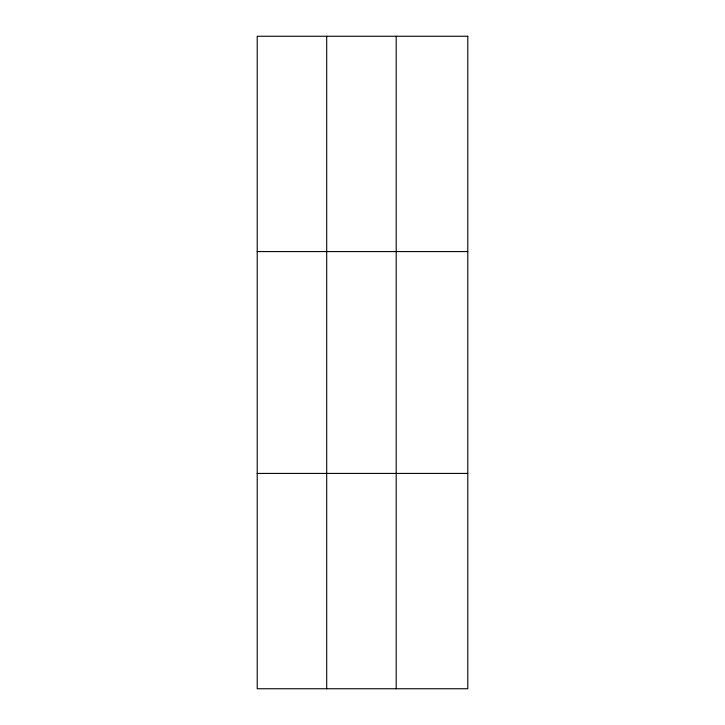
<?xml version="1.0" encoding="UTF-8"?>
<svg xmlns="http://www.w3.org/2000/svg" width="725" height="725" viewBox="0 0 725 725"><rect width="100%" height="100%" fill="white"/><g stroke="black" fill="none" stroke-linecap="round" stroke-linejoin="round"><path stroke-width="1.09" d="M326.703 36.25L326.703 688.75M396.194 36.25L396.194 688.75M257.212 251.575L467.788 251.575M257.212 473.425L467.788 473.425M467.788 36.25L467.788 688.75L257.212 688.75L257.212 36.25L467.788 36.25"/></g></svg>
